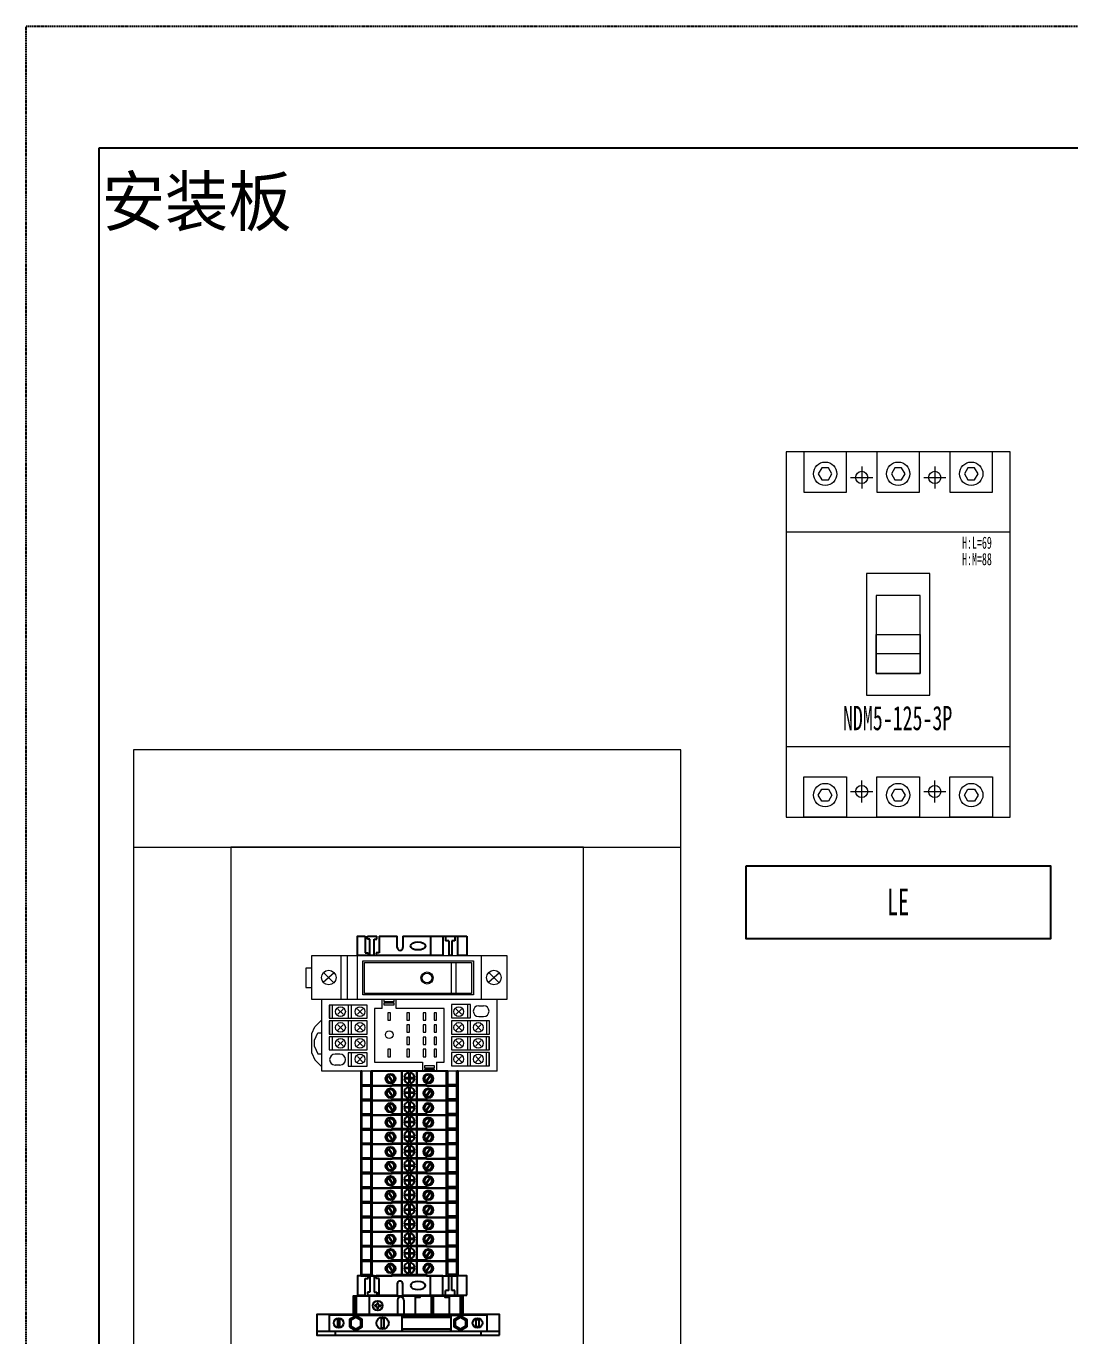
# Model space of a CAD drawing. Extents: x 299548 to 300348, y 295959 to 297159.
# Drawn here: x 299548 to 299977, y 296621 to 297159 of the extents above; entities that cross this region are included whole.
import ezdxf
from ezdxf.enums import TextEntityAlignment as Align

# ---------------------------------------------------------------- set-up
doc = ezdxf.new("R2010")
doc.units = 0
doc.header["$MEASUREMENT"] = 0
for name, pattern in [('ACAD_ISO02W100', [15, 12, -3]), ('DASH', [0.35, 0.25, -0.1]), ('DASHED', [0.75, 0.5, -0.25])]:
    doc.linetypes.add(name, pattern=pattern)
for name, color, linetype in [('DIM', 1, 'Continuous'), ('DIMMENSION', 7, 'Continuous'), ('DRAW', 123, 'Continuous'), ('Layer1', 7, 'Continuous'), ('元件', 7, 'Continuous'), ('布置图', 30, 'Continuous'), ('文字', 3, 'Continuous')]:
    doc.layers.add(name, color=color, linetype=linetype)
doc.layers.add('细线', color=7, linetype='Continuous', lineweight=0)
doc.styles.add('LEAD', font='', dxfattribs={"width": 0.8})
doc.styles.add('宋', font='', dxfattribs={"width": 0.7})
doc.styles.get('LEAD').set_extended_font_data('SimSun')
doc.styles.get('宋').set_extended_font_data('SimSun')

# ---------------------------------------------------------------- blocks, each defined once
blk = doc.blocks.new('5543197391b6986f4-d6d0-430c-92b1-8f556297bad6')
for points in [[(4.76, 215.27), (4.76, 215.87), (3.01, 215.87), (3.01, 215.27)], [(9.62, 208.42), (10.28, 208.42), (10.28, 215.87), (9.62, 215.87)], [(15.15, 215.87), (15.15, 215.27), (16.9, 215.27), (16.9, 215.87)], [(7.5, 208.42), (7.5, 207.87), (12.4, 207.87), (12.4, 208.42)]]:
    blk.add_hatch(color=7).paths.add_polyline_path(points)
at = {"color": 0}
for p, q in [((-21.91, 215.87), (-21.91, 207.87)), ((-21.31, 215.87), (-21.31, 207.87)), ((-16.02, 215.87), (-16.02, 207.87)), ((21.33, 215.87), (21.33, 207.87)), ((21.92, 215.87), (21.92, 207.87)), ((-4.35, 214.17), (-4.35, 207.87)), ((-1.78, 214.17), (-1.78, 207.87))]:
    blk.add_line(p, q, dxfattribs=at)
at = {"color": 0, "elevation": 0}
for points in [[(22.5, 215.87), (22.5, 207.87), (-22.5, 207.87), (-22.5, 215.87)], [(16.9, 215.87), (16.9, 207.87), (3.01, 207.87), (3.01, 215.87)], [(4.76, 215.87), (4.76, 215.27), (3.01, 215.27), (3.01, 215.87)], [(10.28, 215.87), (10.28, 208.42), (9.62, 208.42), (9.62, 215.87)], [(16.9, 215.87), (16.9, 215.27), (15.15, 215.27), (15.15, 215.87)], [(12.4, 208.42), (12.4, 207.87), (7.5, 207.87), (7.5, 208.42)]]:
    blk.add_lwpolyline(points, close=True, dxfattribs=at)
at = {"color": 0}
blk.add_arc((-3.07, 214.17), 1.28, 0, 180, dxfattribs=at)
at = {"layer": 'DRAW', "color": 7, "ltscale": 0.3, "elevation": 0}
for points in [[(37.5, 199.69), (37.5, 208.19), (-37.5, 208.19), (-37.5, 199.69)], [(-2.5, 201.44), (-2.5, 207.94), (-32.5, 207.94), (-32.5, 201.44)], [(-28, 203.19), (-28, 206.19), (-29, 206.19), (-29, 203.19)], [(-24.1, 203.19), (-21.5, 201.69), (-18.9, 203.19), (-18.9, 206.19), (-21.5, 207.69), (-24.1, 206.19)], [(-23.6, 203.47), (-21.5, 202.26), (-19.4, 203.47), (-19.4, 205.9), (-21.5, 207.11), (-23.6, 205.9)], [(-9.88, 202.81), (-9.88, 206.56), (-11.12, 206.56), (-11.12, 202.81)], [(17.5, 207.14), (17.5, 207.94), (-2.5, 207.94), (-2.5, 207.14)], [(32.5, 201.44), (32.5, 207.94), (17.5, 207.94), (17.5, 201.44)], [(24.1, 203.19), (21.5, 201.69), (18.9, 203.19), (18.9, 206.19), (21.5, 207.69), (24.1, 206.19)], [(23.6, 203.47), (21.5, 202.26), (19.4, 203.47), (19.4, 205.9), (21.5, 207.11), (23.6, 205.9)], [(28, 203.19), (28, 206.19), (29, 206.19), (29, 203.19)], [(37.5, 199.69), (37.5, 201.19), (-37.5, 201.19), (-37.5, 199.69)], [(30, 199.69), (30, 201.19), (-30, 201.19), (-30, 199.69)], [(17.5, 201.44), (17.5, 202.24), (-2.5, 202.24), (-2.5, 201.44)]]:
    blk.add_lwpolyline(points, close=True, dxfattribs=at)
at = {"layer": 'DRAW', "color": 7, "ltscale": 0.3}
for centre, radius in [((-28.5, 204.69), 2), ((-10.5, 204.69), 2.5), ((28.5, 204.69), 2)]:
    blk.add_circle(centre, radius, dxfattribs=at)
at = {"layer": 'Layer1', "color": 7, "lineweight": -3, "ltscale": 50}
blk.add_circle((-12.5, 211.87), 2.03, dxfattribs=at)
at = {"layer": '文字', "color": 7, "linetype": 'ACAD_ISO02W100'}
for p, q in [((-13.2, 212.06), (-13.75, 212.06)), ((-13.75, 212.06), (-13.75, 211.66)), ((-13.75, 211.66), (-13.2, 211.66)), ((-12.69, 213.07), (-12.69, 212.57)), ((-12.3, 213.07), (-12.69, 213.07)), ((-12.69, 211.15), (-12.69, 210.6)), ((-12.69, 210.6), (-12.3, 210.6)), ((-12.3, 212.57), (-12.3, 213.07)), ((-12.3, 210.6), (-12.3, 211.15)), ((-11.79, 212.06), (-11.27, 212.06)), ((-11.79, 211.66), (-11.27, 211.66)), ((-11.27, 211.66), (-11.27, 212.06))]:
    blk.add_line(p, q, dxfattribs=at)
for centre, start, end in [((-13.2, 212.57), 270, 0), ((-13.2, 211.15), 0, 90), ((-11.79, 212.57), 180, 270), ((-11.79, 211.15), 90, 180)]:
    blk.add_arc(centre, 0.509, start, end, dxfattribs=at)
blk = doc.blocks.new('Manufacturer光辉PartName塑壳断路器Series125ShellFrameLimitingCurrentRemarkPartTypeMinCurrent1MaxCurrent125Poles3PMinPower0MaxPower0LibType2DelFlgfalseUpdateDate')
at = {"layer": '细线'}
for p, q in [((-15, 69.03), (-15, 59.97)), ((15, 69.03), (15, 59.97)), ((-19.53, 64.5), (-10.47, 64.5)), ((10.47, 64.5), (19.53, 64.5)), ((-19.53, -64.5), (-10.47, -64.5)), ((-15, -69.03), (-15, -59.97)), ((10.47, -64.5), (19.53, -64.5)), ((15, -69.03), (15, -59.97))]:
    blk.add_line(p, q, dxfattribs=at)
for points in [[(-46, -75), (46, -75), (46, 75), (-46, 75)], [(-38.75, 58.5), (-21.25, 58.5), (-21.25, 75), (-38.75, 75)], [(-8.75, 58.5), (8.75, 58.5), (8.75, 75), (-8.75, 75)], [(21.25, 58.5), (38.75, 58.5), (38.75, 75), (21.25, 75)], [(-46, -46), (46, -46), (46, 42), (-46, 42)], [(-13, -25), (13, -25), (13, 25), (-13, 25)], [(-9, -16), (9, -16), (9, 16), (-9, 16)], [(-9, 0), (9, 0), (9, -16), (-9, -16)], [(-9, 0), (9, 0), (9, -8), (-9, -8)], [(-38.75, -58.5), (-21.25, -58.5), (-21.25, -75), (-38.75, -75)], [(-8.75, -58.5), (8.75, -58.5), (8.75, -75), (-8.75, -75)], [(21.25, -58.5), (38.75, -58.5), (38.75, -75), (21.25, -75)]]:
    blk.add_lwpolyline(points, close=True, dxfattribs=at)
at = {"layer": '细线', "color": 7}
for points in [[(-27.19, 66), (-28.59, 68.43), (-31.41, 68.43), (-32.81, 66), (-31.41, 63.57), (-28.59, 63.57)], [(2.81, 66), (1.41, 68.43), (-1.41, 68.43), (-2.81, 66), (-1.41, 63.57), (1.41, 63.57)], [(32.81, 66), (31.41, 68.43), (28.59, 68.43), (27.19, 66), (28.59, 63.57), (31.41, 63.57)], [(-27.19, -66), (-28.59, -68.43), (-31.41, -68.43), (-32.81, -66), (-31.41, -63.57), (-28.59, -63.57)], [(2.81, -66), (1.41, -68.43), (-1.41, -68.43), (-2.81, -66), (-1.41, -63.57), (1.41, -63.57)], [(32.81, -66), (31.41, -68.43), (28.59, -68.43), (27.19, -66), (28.59, -63.57), (31.41, -63.57)]]:
    blk.add_lwpolyline(points, close=True, dxfattribs=at)
for centre in [(-30, 66), (0, 66), (30, 66), (-30, -66), (0, -66), (30, -66)]:
    blk.add_circle(centre, 4.8, dxfattribs=at)
at = {"layer": '细线'}
for centre in [(-15, 64.5), (15, 64.5), (-15, -64.5), (15, -64.5)]:
    blk.add_circle(centre, 2.5, dxfattribs=at)
at = {"layer": '细线', "color": 7, "attachment_point": 1, "style": '宋'}
for s, insert, char_height, width in [('\\pxql;{\\fFangSong_GB2312|b0|i0|c134|p49;\\W0.6;H:L=69}', (26.23, 40.19), 5, 16.7991), ('\\pxql;{\\fFangSong_GB2312|b0|i0|c134|p49;\\W0.6;H:M=88}', (26.23, 33.45), 5, 16.7991), ('\\pxql;{\\fFangSong_GB2312|b0|i0|c134|p49;\\W0.6;NDM5-125-3P}', (-22.68, -29.34), 10, 49.2649)]:
    blk.add_mtext(s, dxfattribs=dict(at, insert=insert, char_height=char_height, width=width))
blk = doc.blocks.new('Manufacturer光辉PartName剩余电流互感器Series一体式ShellFrame250LimitingCurrentRemarkPartTypeMinCurrent16MaxCurrent250PolesMinPower0MaxPower0LibType2DelFlgfalseUpdateDate')
at = {"color": 0, "transparency": 33554687}
blk.add_lwpolyline([(-62.5, 15), (62.5, 15), (62.5, -15), (-62.5, -15)], close=True, dxfattribs=at)
at = {"layer": '元件', "linetype": 'DASH', "transparency": 33554687, "style": 'LEAD', "width": 0.6}
blk.add_text('LE', height=11, dxfattribs=at).set_placement((0, -5.38), align=Align.CENTER)
blk = doc.blocks.new('1744003704c0309104-b302-4716-b398-1d68c7816c52')
at = {"ltscale": 10}
for p, q in [((-73.75, -1.45), (-73.75, 24.89)), ((73.75, -1.45), (73.75, 24.89)), ((-73.75, 21.05), (-65.75, 21.05)), ((-73.75, 19.89), (-71.85, 19.89)), ((-71.85, 19.89), (-71.85, 18.64)), ((-71.85, 18.64), (-65.75, 18.64)), ((-71.85, 17.47), (-65.75, 17.47)), ((-71.85, 17.47), (-71.85, 16.13)), ((-12.75, 20.76), (-18.25, 20.76)), ((-12.75, 17.01), (-18.25, 17.01)), ((-12.25, 16.51), (-18.25, 16.51)), ((-12.75, 20.76), (-12.75, 17.01)), ((-6.75, 20.76), (-12.25, 20.76)), ((-6.75, 17.01), (-12.25, 17.01)), ((-6.25, 16.51), (-12.25, 16.51)), ((-6.75, 20.76), (-6.75, 17.01)), ((-0.75, 20.76), (-6.25, 20.76)), ((-0.75, 17.01), (-6.25, 17.01)), ((-0.25, 16.51), (-6.25, 16.51)), ((-0.75, 20.76), (-0.75, 17.01)), ((5.25, 20.76), (-0.25, 20.76)), ((5.25, 17.01), (-0.25, 17.01)), ((5.75, 16.51), (-0.25, 16.51)), ((5.25, 20.76), (5.25, 17.01)), ((11.25, 20.76), (5.75, 20.76)), ((11.25, 17.01), (5.75, 17.01)), ((11.75, 16.51), (5.75, 16.51)), ((11.25, 20.76), (11.25, 17.01)), ((17.25, 20.76), (11.75, 20.76)), ((17.25, 17.01), (11.75, 17.01)), ((17.75, 16.51), (11.75, 16.51)), ((17.25, 20.76), (17.25, 17.01)), ((23.25, 20.76), (17.75, 20.76)), ((23.25, 17.01), (17.75, 17.01)), ((23.75, 16.51), (17.75, 16.51)), ((23.25, 20.76), (23.25, 17.01)), ((29.25, 20.76), (23.75, 20.76)), ((29.25, 17.01), (23.75, 17.01)), ((29.75, 16.51), (23.75, 16.51)), ((29.25, 20.76), (29.25, 17.01)), ((35.25, 20.76), (29.75, 20.76)), ((35.25, 17.01), (29.75, 17.01)), ((35.75, 16.51), (29.75, 16.51)), ((35.25, 20.76), (35.25, 17.01)), ((41.25, 20.76), (35.75, 20.76)), ((41.25, 17.01), (35.75, 17.01)), ((41.75, 16.51), (35.75, 16.51)), ((41.25, 20.76), (41.25, 17.01)), ((47.25, 20.76), (41.75, 20.76)), ((47.25, 17.01), (41.75, 17.01)), ((47.75, 16.51), (41.75, 16.51)), ((47.25, 20.76), (47.25, 17.01)), ((53.25, 20.76), (47.75, 20.76)), ((53.25, 17.01), (47.75, 17.01)), ((53.75, 16.51), (47.75, 16.51)), ((53.25, 20.76), (53.25, 17.01)), ((59.25, 20.76), (53.75, 20.76)), ((59.25, 17.01), (53.75, 17.01)), ((59.75, 16.51), (53.75, 16.51)), ((59.25, 20.76), (59.25, 17.01)), ((65.25, 20.76), (59.75, 20.76)), ((65.25, 17.01), (59.75, 17.01)), ((65.75, 16.51), (59.75, 16.51)), ((65.25, 20.76), (65.25, 17.01)), ((73.75, 21.05), (65.75, 21.05)), ((71.85, 18.64), (65.75, 18.64)), ((71.85, 17.47), (65.75, 17.47)), ((73.75, 19.89), (71.85, 19.89)), ((71.85, 19.89), (71.85, 18.64)), ((71.85, 17.47), (71.85, 16.13)), ((-73.75, 16.13), (-71.85, 16.13)), ((-73.75, 14.96), (-65.75, 14.96)), ((73.75, 14.96), (65.75, 14.96)), ((73.75, 16.13), (71.85, 16.13)), ((-73.75, 9.89), (-65.75, 9.89)), ((-16.55, 9.76), (-14.06, 8.09)), ((-16.44, 9.92), (-13.95, 8.26)), ((-10.55, 9.76), (-8.06, 8.09)), ((-10.44, 9.92), (-7.95, 8.26)), ((-4.55, 9.76), (-2.06, 8.09)), ((-4.44, 9.92), (-1.95, 8.26)), ((1.45, 9.76), (3.94, 8.09)), ((1.56, 9.92), (4.05, 8.26)), ((7.45, 9.76), (9.94, 8.09)), ((7.56, 9.92), (10.05, 8.26)), ((13.45, 9.76), (15.94, 8.09)), ((13.56, 9.92), (16.05, 8.26)), ((19.45, 9.76), (21.94, 8.09)), ((19.56, 9.92), (22.05, 8.26)), ((25.45, 9.76), (27.94, 8.09)), ((25.56, 9.92), (28.05, 8.26)), ((31.45, 9.76), (33.94, 8.09)), ((31.56, 9.92), (34.05, 8.26)), ((37.45, 9.76), (39.94, 8.09)), ((37.56, 9.92), (40.05, 8.26)), ((43.45, 9.76), (45.94, 8.09)), ((43.56, 9.92), (46.05, 8.26)), ((49.45, 9.76), (51.94, 8.09)), ((49.56, 9.92), (52.05, 8.26)), ((55.45, 9.76), (57.94, 8.09)), ((55.56, 9.92), (58.05, 8.26)), ((61.45, 9.76), (63.94, 8.09)), ((61.56, 9.92), (64.05, 8.26)), ((73.75, 9.89), (65.75, 9.89)), ((-12.75, 4.26), (-18.25, 4.26)), ((-17.7, 1.41), (-15.69, 1.41)), ((-17.7, 1.11), (-15.69, 1.11)), ((-15.65, 1.45), (-15.65, 3.46)), ((-15.65, -0.94), (-15.65, 1.07)), ((-15.35, 1.45), (-15.35, 3.46)), ((-15.35, -0.94), (-15.35, 1.07)), ((-15.31, 1.41), (-13.3, 1.41)), ((-15.31, 1.11), (-13.3, 1.11)), ((-6.75, 4.26), (-12.25, 4.26)), ((-11.7, 1.41), (-9.69, 1.41)), ((-11.7, 1.11), (-9.69, 1.11)), ((-9.65, 1.45), (-9.65, 3.46)), ((-9.65, -0.94), (-9.65, 1.07)), ((-9.35, 1.45), (-9.35, 3.46)), ((-9.35, -0.94), (-9.35, 1.07)), ((-9.31, 1.41), (-7.3, 1.41)), ((-9.31, 1.11), (-7.3, 1.11)), ((-0.75, 4.26), (-6.25, 4.26)), ((-5.7, 1.41), (-3.69, 1.41)), ((-5.7, 1.11), (-3.69, 1.11)), ((-3.65, 1.45), (-3.65, 3.46)), ((-3.65, -0.94), (-3.65, 1.07)), ((-3.35, 1.45), (-3.35, 3.46)), ((-3.35, -0.94), (-3.35, 1.07)), ((-3.31, 1.41), (-1.3, 1.41)), ((-3.31, 1.11), (-1.3, 1.11)), ((5.25, 4.26), (-0.25, 4.26)), ((0.3, 1.41), (2.31, 1.41)), ((0.3, 1.11), (2.31, 1.11)), ((2.35, 1.45), (2.35, 3.46)), ((2.35, -0.94), (2.35, 1.07)), ((2.65, 1.45), (2.65, 3.46)), ((2.65, -0.94), (2.65, 1.07)), ((2.69, 1.41), (4.7, 1.41)), ((2.69, 1.11), (4.7, 1.11)), ((11.25, 4.26), (5.75, 4.26)), ((6.3, 1.41), (8.31, 1.41)), ((6.3, 1.11), (8.31, 1.11)), ((8.35, 1.45), (8.35, 3.46)), ((8.35, -0.94), (8.35, 1.07)), ((8.65, 1.45), (8.65, 3.46)), ((8.65, -0.94), (8.65, 1.07)), ((8.69, 1.41), (10.7, 1.41)), ((8.69, 1.11), (10.7, 1.11)), ((17.25, 4.26), (11.75, 4.26)), ((12.3, 1.41), (14.31, 1.41)), ((12.3, 1.11), (14.31, 1.11)), ((14.35, 1.45), (14.35, 3.46)), ((14.35, -0.94), (14.35, 1.07)), ((14.65, 1.45), (14.65, 3.46)), ((14.65, -0.94), (14.65, 1.07)), ((14.69, 1.41), (16.7, 1.41)), ((14.69, 1.11), (16.7, 1.11)), ((23.25, 4.26), (17.75, 4.26)), ((18.3, 1.41), (20.31, 1.41)), ((18.3, 1.11), (20.31, 1.11)), ((20.35, 1.45), (20.35, 3.46)), ((20.35, -0.94), (20.35, 1.07)), ((20.65, 1.45), (20.65, 3.46)), ((20.65, -0.94), (20.65, 1.07)), ((20.69, 1.41), (22.7, 1.41)), ((20.69, 1.11), (22.7, 1.11)), ((29.25, 4.26), (23.75, 4.26)), ((24.3, 1.41), (26.31, 1.41)), ((24.3, 1.11), (26.31, 1.11)), ((26.35, 1.45), (26.35, 3.46)), ((26.35, -0.94), (26.35, 1.07)), ((26.65, 1.45), (26.65, 3.46)), ((26.65, -0.94), (26.65, 1.07)), ((26.69, 1.41), (28.7, 1.41)), ((26.69, 1.11), (28.7, 1.11)), ((35.25, 4.26), (29.75, 4.26)), ((30.3, 1.41), (32.31, 1.41)), ((30.3, 1.11), (32.31, 1.11)), ((32.35, 1.45), (32.35, 3.46)), ((32.35, -0.94), (32.35, 1.07)), ((32.65, 1.45), (32.65, 3.46)), ((32.65, -0.94), (32.65, 1.07)), ((32.69, 1.41), (34.7, 1.41)), ((32.69, 1.11), (34.7, 1.11)), ((41.25, 4.26), (35.75, 4.26)), ((36.3, 1.41), (38.31, 1.41)), ((36.3, 1.11), (38.31, 1.11)), ((38.35, 1.45), (38.35, 3.46)), ((38.35, -0.94), (38.35, 1.07)), ((38.65, 1.45), (38.65, 3.46)), ((38.65, -0.94), (38.65, 1.07)), ((38.69, 1.41), (40.7, 1.41)), ((38.69, 1.11), (40.7, 1.11)), ((47.25, 4.26), (41.75, 4.26)), ((42.3, 1.41), (44.31, 1.41)), ((42.3, 1.11), (44.31, 1.11)), ((44.35, 1.45), (44.35, 3.46)), ((44.35, -0.94), (44.35, 1.07)), ((44.65, 1.45), (44.65, 3.46)), ((44.65, -0.94), (44.65, 1.07)), ((44.69, 1.41), (46.7, 1.41)), ((44.69, 1.11), (46.7, 1.11)), ((53.25, 4.26), (47.75, 4.26)), ((48.3, 1.41), (50.31, 1.41)), ((48.3, 1.11), (50.31, 1.11)), ((50.35, 1.45), (50.35, 3.46)), ((50.35, -0.94), (50.35, 1.07)), ((50.65, 1.45), (50.65, 3.46)), ((50.65, -0.94), (50.65, 1.07)), ((50.69, 1.41), (52.7, 1.41)), ((50.69, 1.11), (52.7, 1.11)), ((59.25, 4.26), (53.75, 4.26)), ((54.3, 1.41), (56.31, 1.41)), ((54.3, 1.11), (56.31, 1.11)), ((56.35, 1.45), (56.35, 3.46)), ((56.35, -0.94), (56.35, 1.07)), ((56.65, 1.45), (56.65, 3.46)), ((56.65, -0.94), (56.65, 1.07)), ((56.69, 1.41), (58.7, 1.41)), ((56.69, 1.11), (58.7, 1.11)), ((65.25, 4.26), (59.75, 4.26)), ((60.3, 1.41), (62.31, 1.41)), ((60.3, 1.11), (62.31, 1.11)), ((62.35, 1.45), (62.35, 3.46)), ((62.35, -0.94), (62.35, 1.07)), ((62.65, 1.45), (62.65, 3.46)), ((62.65, -0.94), (62.65, 1.07)), ((62.69, 1.41), (64.7, 1.41)), ((62.69, 1.11), (64.7, 1.11)), ((-12.75, -1.74), (-18.25, -1.74)), ((-6.75, -1.74), (-12.25, -1.74)), ((-0.75, -1.74), (-6.25, -1.74)), ((5.25, -1.74), (-0.25, -1.74)), ((11.25, -1.74), (5.75, -1.74)), ((17.25, -1.74), (11.75, -1.74)), ((23.25, -1.74), (17.75, -1.74)), ((29.25, -1.74), (23.75, -1.74)), ((35.25, -1.74), (29.75, -1.74)), ((41.25, -1.74), (35.75, -1.74)), ((47.25, -1.74), (41.75, -1.74)), ((53.25, -1.74), (47.75, -1.74)), ((59.25, -1.74), (53.75, -1.74)), ((65.25, -1.74), (59.75, -1.74)), ((-16.55, -7.23), (-14.06, -5.57)), ((-16.44, -7.4), (-13.95, -5.73)), ((-10.55, -7.23), (-8.06, -5.57)), ((-10.44, -7.4), (-7.95, -5.73)), ((-4.55, -7.23), (-2.06, -5.57)), ((-4.44, -7.4), (-1.95, -5.73)), ((1.45, -7.23), (3.94, -5.57)), ((1.56, -7.4), (4.05, -5.73)), ((7.45, -7.23), (9.94, -5.57)), ((7.56, -7.4), (10.05, -5.73)), ((13.45, -7.23), (15.94, -5.57)), ((13.56, -7.4), (16.05, -5.73)), ((19.45, -7.23), (21.94, -5.57)), ((19.56, -7.4), (22.05, -5.73)), ((25.45, -7.23), (27.94, -5.57)), ((25.56, -7.4), (28.05, -5.73)), ((31.45, -7.23), (33.94, -5.57)), ((31.56, -7.4), (34.05, -5.73)), ((37.45, -7.23), (39.94, -5.57)), ((37.56, -7.4), (40.05, -5.73)), ((43.45, -7.23), (45.94, -5.57)), ((43.56, -7.4), (46.05, -5.73)), ((49.45, -7.23), (51.94, -5.57)), ((49.56, -7.4), (52.05, -5.73)), ((55.45, -7.23), (57.94, -5.57)), ((55.56, -7.4), (58.05, -5.73)), ((61.45, -7.23), (63.94, -5.57)), ((61.56, -7.4), (64.05, -5.73)), ((-73.75, -11.19), (-66.84, -11.19)), ((-72.48, -12.14), (-73.75, -12.14)), ((-72.48, -15.94), (-73.75, -15.94)), ((-72.48, -13.14), (-72.48, -12.14)), ((-65.75, -13.14), (-72.48, -13.14)), ((-65.75, -14.95), (-72.48, -14.95)), ((-72.48, -14.95), (-72.48, -15.94)), ((-66.84, -11.19), (-66.84, -12.44)), ((-66.84, -12.44), (-65.75, -12.44)), ((-66.84, -16.94), (-66.84, -15.69)), ((-66.84, -15.69), (-65.75, -15.69)), ((-12.25, -13.99), (-18.25, -13.99)), ((-12.75, -14.49), (-18.25, -14.49)), ((-12.75, -18.24), (-12.75, -14.49)), ((-6.25, -13.99), (-12.25, -13.99)), ((-6.75, -14.49), (-12.25, -14.49)), ((-6.75, -18.24), (-6.75, -14.49)), ((-0.25, -13.99), (-6.25, -13.99)), ((-0.75, -14.49), (-6.25, -14.49)), ((-0.75, -18.24), (-0.75, -14.49)), ((5.75, -13.99), (-0.25, -13.99)), ((5.25, -14.49), (-0.25, -14.49)), ((5.25, -18.24), (5.25, -14.49)), ((11.75, -13.99), (5.75, -13.99)), ((11.25, -14.49), (5.75, -14.49)), ((11.25, -18.24), (11.25, -14.49)), ((17.75, -13.99), (11.75, -13.99)), ((17.25, -14.49), (11.75, -14.49)), ((17.25, -18.24), (17.25, -14.49)), ((23.75, -13.99), (17.75, -13.99)), ((23.25, -14.49), (17.75, -14.49)), ((23.25, -18.24), (23.25, -14.49)), ((29.75, -13.99), (23.75, -13.99)), ((29.25, -14.49), (23.75, -14.49)), ((29.25, -18.24), (29.25, -14.49)), ((35.75, -13.99), (29.75, -13.99)), ((35.25, -14.49), (29.75, -14.49)), ((35.25, -18.24), (35.25, -14.49)), ((41.75, -13.99), (35.75, -13.99)), ((41.25, -14.49), (35.75, -14.49)), ((41.25, -18.24), (41.25, -14.49)), ((47.75, -13.99), (41.75, -13.99)), ((47.25, -14.49), (41.75, -14.49)), ((47.25, -18.24), (47.25, -14.49)), ((53.75, -13.99), (47.75, -13.99)), ((53.25, -14.49), (47.75, -14.49)), ((53.25, -18.24), (53.25, -14.49)), ((59.75, -13.99), (53.75, -13.99)), ((59.25, -14.49), (53.75, -14.49)), ((59.25, -18.24), (59.25, -14.49)), ((65.75, -13.99), (59.75, -13.99)), ((65.25, -14.49), (59.75, -14.49)), ((65.25, -18.24), (65.25, -14.49)), ((66.84, -12.44), (65.75, -12.44)), ((65.75, -13.14), (72.48, -13.14)), ((65.75, -14.95), (72.48, -14.95)), ((66.84, -15.69), (65.75, -15.69)), ((73.75, -11.19), (66.84, -11.19)), ((66.84, -11.19), (66.84, -12.44)), ((66.84, -16.94), (66.84, -15.69)), ((72.48, -13.14), (72.48, -12.14)), ((72.48, -12.14), (73.75, -12.14)), ((72.48, -14.95), (72.48, -15.94)), ((72.48, -15.94), (73.75, -15.94)), ((-73.75, -16.94), (-66.84, -16.94)), ((-12.75, -18.24), (-18.25, -18.24)), ((-6.75, -18.24), (-12.25, -18.24)), ((-0.75, -18.24), (-6.25, -18.24)), ((5.25, -18.24), (-0.25, -18.24)), ((11.25, -18.24), (5.75, -18.24)), ((17.25, -18.24), (11.75, -18.24)), ((23.25, -18.24), (17.75, -18.24)), ((29.25, -18.24), (23.75, -18.24)), ((35.25, -18.24), (29.75, -18.24)), ((41.25, -18.24), (35.75, -18.24)), ((47.25, -18.24), (41.75, -18.24)), ((53.25, -18.24), (47.75, -18.24)), ((59.25, -18.24), (53.75, -18.24)), ((65.25, -18.24), (59.75, -18.24)), ((73.75, -16.94), (66.84, -16.94))]:
    blk.add_line(p, q, dxfattribs=at)
for points in [[(-73.75, 24.89), (-65.75, 24.89), (-65.75, 21.05)], [(73.75, 24.89), (65.75, 24.89), (65.75, 21.05)], [(-65.75, 18.64), (-65.75, 17.47)], [(-12.25, 8.26), (-12.25, 21.26), (-18.25, 21.26), (-18.25, 20.76)], [(-18.25, 17.01), (-18.25, -14.49)], [(-6.25, 8.26), (-6.25, 21.26), (-12.25, 21.26), (-12.25, 20.76)], [(-12.25, 17.01), (-12.25, -14.49)], [(-0.25, 8.26), (-0.25, 21.26), (-6.25, 21.26), (-6.25, 20.76)], [(-6.25, 17.01), (-6.25, -14.49)], [(5.75, 8.26), (5.75, 21.26), (-0.25, 21.26), (-0.25, 20.76)], [(-0.25, 17.01), (-0.25, -14.49)], [(11.75, 8.26), (11.75, 21.26), (5.75, 21.26), (5.75, 20.76)], [(5.75, 17.01), (5.75, -14.49)], [(17.75, 8.26), (17.75, 21.26), (11.75, 21.26), (11.75, 20.76)], [(11.75, 17.01), (11.75, -14.49)], [(23.75, 8.26), (23.75, 21.26), (17.75, 21.26), (17.75, 20.76)], [(17.75, 17.01), (17.75, -14.49)], [(29.75, 8.26), (29.75, 21.26), (23.75, 21.26), (23.75, 20.76)], [(23.75, 17.01), (23.75, -14.49)], [(35.75, 8.26), (35.75, 21.26), (29.75, 21.26), (29.75, 20.76)], [(29.75, 17.01), (29.75, -14.49)], [(41.75, 8.26), (41.75, 21.26), (35.75, 21.26), (35.75, 20.76)], [(35.75, 17.01), (35.75, -14.49)], [(47.75, 8.26), (47.75, 21.26), (41.75, 21.26), (41.75, 20.76)], [(41.75, 17.01), (41.75, -14.49)], [(53.75, 8.26), (53.75, 21.26), (47.75, 21.26), (47.75, 20.76)], [(47.75, 17.01), (47.75, -14.49)], [(59.75, 8.26), (59.75, 21.26), (53.75, 21.26), (53.75, 20.76)], [(53.75, 17.01), (53.75, -14.49)], [(65.75, 8.26), (65.75, 21.26), (59.75, 21.26), (59.75, 20.76)], [(59.75, 17.01), (59.75, -14.49)], [(65.75, 18.64), (65.75, 17.47)], [(-65.75, 14.96), (-65.75, -12.44)], [(65.75, 14.96), (65.75, -12.44)], [(-12.25, -5.74), (-12.75, -5.74), (-12.75, 8.26), (-12.25, 8.26)], [(-6.25, -5.74), (-6.75, -5.74), (-6.75, 8.26), (-6.25, 8.26)], [(-0.25, -5.74), (-0.75, -5.74), (-0.75, 8.26), (-0.25, 8.26)], [(5.75, -5.74), (5.25, -5.74), (5.25, 8.26), (5.75, 8.26)], [(11.75, -5.74), (11.25, -5.74), (11.25, 8.26), (11.75, 8.26)], [(17.75, -5.74), (17.25, -5.74), (17.25, 8.26), (17.75, 8.26)], [(23.75, -5.74), (23.25, -5.74), (23.25, 8.26), (23.75, 8.26)], [(29.75, -5.74), (29.25, -5.74), (29.25, 8.26), (29.75, 8.26)], [(35.75, -5.74), (35.25, -5.74), (35.25, 8.26), (35.75, 8.26)], [(41.75, -5.74), (41.25, -5.74), (41.25, 8.26), (41.75, 8.26)], [(47.75, -5.74), (47.25, -5.74), (47.25, 8.26), (47.75, 8.26)], [(53.75, -5.74), (53.25, -5.74), (53.25, 8.26), (53.75, 8.26)], [(59.75, -5.74), (59.25, -5.74), (59.25, 8.26), (59.75, 8.26)], [(65.75, -5.74), (65.25, -5.74), (65.25, 8.26), (65.75, 8.26)], [(-12.75, 4.51), (-18.25, 4.51), (-18.25, -1.99), (-12.75, -1.99)], [(-6.75, 4.51), (-12.25, 4.51), (-12.25, -1.99), (-6.75, -1.99)], [(-0.75, 4.51), (-6.25, 4.51), (-6.25, -1.99), (-0.75, -1.99)], [(5.25, 4.51), (-0.25, 4.51), (-0.25, -1.99), (5.25, -1.99)], [(11.25, 4.51), (5.75, 4.51), (5.75, -1.99), (11.25, -1.99)], [(17.25, 4.51), (11.75, 4.51), (11.75, -1.99), (17.25, -1.99)], [(23.25, 4.51), (17.75, 4.51), (17.75, -1.99), (23.25, -1.99)], [(29.25, 4.51), (23.75, 4.51), (23.75, -1.99), (29.25, -1.99)], [(35.25, 4.51), (29.75, 4.51), (29.75, -1.99), (35.25, -1.99)], [(41.25, 4.51), (35.75, 4.51), (35.75, -1.99), (41.25, -1.99)], [(47.25, 4.51), (41.75, 4.51), (41.75, -1.99), (47.25, -1.99)], [(53.25, 4.51), (47.75, 4.51), (47.75, -1.99), (53.25, -1.99)], [(59.25, 4.51), (53.75, 4.51), (53.75, -1.99), (59.25, -1.99)], [(65.25, 4.51), (59.75, 4.51), (59.75, -1.99), (65.25, -1.99)], [(-73.75, -1.45), (-69.03, -1.45)], [(-73.75, -11.19), (-73.75, -3.69)], [(-69.03, -3.69), (-73.75, -3.69)], [(73.75, -1.45), (69.03, -1.45)], [(69.03, -3.69), (73.75, -3.69)], [(73.75, -11.19), (73.75, -3.69)], [(-18.25, -18.24), (-18.25, -18.74), (-12.25, -18.74), (-12.25, -5.74)], [(-12.25, -18.24), (-12.25, -18.74), (-6.25, -18.74), (-6.25, -5.74)], [(-6.25, -18.24), (-6.25, -18.74), (-0.25, -18.74), (-0.25, -5.74)], [(-0.25, -18.24), (-0.25, -18.74), (5.75, -18.74), (5.75, -5.74)], [(5.75, -18.24), (5.75, -18.74), (11.75, -18.74), (11.75, -5.74)], [(11.75, -18.24), (11.75, -18.74), (17.75, -18.74), (17.75, -5.74)], [(17.75, -18.24), (17.75, -18.74), (23.75, -18.74), (23.75, -5.74)], [(23.75, -18.24), (23.75, -18.74), (29.75, -18.74), (29.75, -5.74)], [(29.75, -18.24), (29.75, -18.74), (35.75, -18.74), (35.75, -5.74)], [(35.75, -18.24), (35.75, -18.74), (41.75, -18.74), (41.75, -5.74)], [(41.75, -18.24), (41.75, -18.74), (47.75, -18.74), (47.75, -5.74)], [(47.75, -18.24), (47.75, -18.74), (53.75, -18.74), (53.75, -5.74)], [(53.75, -18.24), (53.75, -18.74), (59.75, -18.74), (59.75, -5.74)], [(59.75, -18.24), (59.75, -18.74), (65.75, -18.74), (65.75, -5.74)], [(-73.75, -15.94), (-73.75, -12.14)], [(-65.75, -15.69), (-65.75, -20.11), (-73.75, -20.11), (-73.75, -16.94)], [(-65.75, -13.14), (-65.75, -14.95)], [(65.75, -13.14), (65.75, -14.95)], [(65.75, -15.69), (65.75, -20.11), (73.75, -20.11), (73.75, -16.94)], [(73.75, -15.94), (73.75, -12.14)]]:
    blk.add_lwpolyline(points, dxfattribs=at)
for centre in [(-15.25, 9.01), (-9.25, 9.01), (-3.25, 9.01), (2.75, 9.01), (8.75, 9.01), (14.75, 9.01), (20.75, 9.01), (26.75, 9.01), (32.75, 9.01), (38.75, 9.01), (44.75, 9.01), (50.75, 9.01), (56.75, 9.01), (62.75, 9.01), (-15.25, -6.48), (-9.25, -6.48), (-3.25, -6.48), (2.75, -6.48), (8.75, -6.48), (14.75, -6.48), (20.75, -6.48), (26.75, -6.48), (32.75, -6.48), (38.75, -6.48), (44.75, -6.48), (50.75, -6.48), (56.75, -6.48), (62.75, -6.48)]:
    blk.add_circle(centre, 2, dxfattribs=at)
for centre, radius, start, end in [((-15.25, 9.01), 1.5, 150.1086, 322.4635), ((-15.25, 9.01), 1.5, 330.1086, 142.4635), ((-9.25, 9.01), 1.5, 150.1086, 322.4635), ((-9.25, 9.01), 1.5, 330.1086, 142.4635), ((-3.25, 9.01), 1.5, 150.1086, 322.4635), ((-3.25, 9.01), 1.5, 330.1086, 142.4635), ((2.75, 9.01), 1.5, 150.1086, 322.4635), ((2.75, 9.01), 1.5, 330.1086, 142.4635), ((8.75, 9.01), 1.5, 150.1086, 322.4635), ((8.75, 9.01), 1.5, 330.1086, 142.4635), ((14.75, 9.01), 1.5, 150.1086, 322.4635), ((14.75, 9.01), 1.5, 330.1086, 142.4635), ((20.75, 9.01), 1.5, 150.1086, 322.4635), ((20.75, 9.01), 1.5, 330.1086, 142.4635), ((26.75, 9.01), 1.5, 150.1086, 322.4635), ((26.75, 9.01), 1.5, 330.1086, 142.4635), ((32.75, 9.01), 1.5, 150.1086, 322.4635), ((32.75, 9.01), 1.5, 330.1086, 142.4635), ((38.75, 9.01), 1.5, 150.1086, 322.4635), ((38.75, 9.01), 1.5, 330.1086, 142.4635), ((44.75, 9.01), 1.5, 150.1086, 322.4635), ((44.75, 9.01), 1.5, 330.1086, 142.4635), ((50.75, 9.01), 1.5, 150.1086, 322.4635), ((50.75, 9.01), 1.5, 330.1086, 142.4635), ((56.75, 9.01), 1.5, 150.1086, 322.4635), ((56.75, 9.01), 1.5, 330.1086, 142.4635), ((62.75, 9.01), 1.5, 150.1086, 322.4635), ((62.75, 9.01), 1.5, 330.1086, 142.4635), ((-15.59, 1.35), 2.11, 91.665, 178.335), ((-15.59, 1.17), 2.11, 181.665, 268.335), ((-15.69, 1.45), 0.0438, 270, 0), ((-15.69, 1.07), 0.0438, 0, 90), ((-15.41, 1.35), 2.11, 1.665, 88.335), ((-15.31, 1.45), 0.0438, 180, 270), ((-15.41, 1.17), 2.11, 271.665, 358.335), ((-15.31, 1.07), 0.0438, 90, 180), ((-9.59, 1.35), 2.11, 91.665, 178.335), ((-9.59, 1.17), 2.11, 181.665, 268.335), ((-9.69, 1.45), 0.0438, 270, 0), ((-9.69, 1.07), 0.0438, 0, 90), ((-9.41, 1.35), 2.11, 1.665, 88.335), ((-9.31, 1.45), 0.0438, 180, 270), ((-9.41, 1.17), 2.11, 271.665, 358.335), ((-9.31, 1.07), 0.0438, 90, 180), ((-3.59, 1.35), 2.11, 91.665, 178.335), ((-3.59, 1.17), 2.11, 181.665, 268.335), ((-3.69, 1.45), 0.0438, 270, 0), ((-3.69, 1.07), 0.0438, 0, 90), ((-3.41, 1.35), 2.11, 1.665, 88.335), ((-3.31, 1.45), 0.0438, 180, 270), ((-3.41, 1.17), 2.11, 271.665, 358.335), ((-3.31, 1.07), 0.0438, 90, 180), ((2.41, 1.35), 2.11, 91.665, 178.335), ((2.41, 1.17), 2.11, 181.665, 268.335), ((2.31, 1.45), 0.0438, 270, 0), ((2.31, 1.07), 0.0438, 0, 90), ((2.59, 1.35), 2.11, 1.665, 88.335), ((2.69, 1.45), 0.0438, 180, 270), ((2.59, 1.17), 2.11, 271.665, 358.335), ((2.69, 1.07), 0.0438, 90, 180), ((8.41, 1.35), 2.11, 91.665, 178.335), ((8.41, 1.17), 2.11, 181.665, 268.335), ((8.31, 1.45), 0.0438, 270, 0), ((8.31, 1.07), 0.0438, 0, 90), ((8.59, 1.35), 2.11, 1.665, 88.335), ((8.69, 1.45), 0.0438, 180, 270), ((8.59, 1.17), 2.11, 271.665, 358.335), ((8.69, 1.07), 0.0438, 90, 180), ((14.41, 1.35), 2.11, 91.665, 178.335), ((14.41, 1.17), 2.11, 181.665, 268.335), ((14.31, 1.45), 0.0438, 270, 0), ((14.31, 1.07), 0.0438, 0, 90), ((14.59, 1.35), 2.11, 1.665, 88.335), ((14.69, 1.45), 0.0438, 180, 270), ((14.59, 1.17), 2.11, 271.665, 358.335), ((14.69, 1.07), 0.0438, 90, 180), ((20.41, 1.35), 2.11, 91.665, 178.335), ((20.41, 1.17), 2.11, 181.665, 268.335), ((20.31, 1.45), 0.0438, 270, 0), ((20.31, 1.07), 0.0438, 0, 90), ((20.59, 1.35), 2.11, 1.665, 88.335), ((20.69, 1.45), 0.0438, 180, 270), ((20.59, 1.17), 2.11, 271.665, 358.335), ((20.69, 1.07), 0.0438, 90, 180), ((26.41, 1.35), 2.11, 91.665, 178.335), ((26.41, 1.17), 2.11, 181.665, 268.335), ((26.31, 1.45), 0.0438, 270, 0), ((26.31, 1.07), 0.0438, 0, 90), ((26.59, 1.35), 2.11, 1.665, 88.335), ((26.69, 1.45), 0.0438, 180, 270), ((26.59, 1.17), 2.11, 271.665, 358.335), ((26.69, 1.07), 0.0438, 90, 180), ((32.41, 1.35), 2.11, 91.665, 178.335), ((32.41, 1.17), 2.11, 181.665, 268.335), ((32.31, 1.45), 0.0438, 270, 0), ((32.31, 1.07), 0.0438, 0, 90), ((32.59, 1.35), 2.11, 1.665, 88.335), ((32.69, 1.45), 0.0438, 180, 270), ((32.59, 1.17), 2.11, 271.665, 358.335), ((32.69, 1.07), 0.0438, 90, 180), ((38.41, 1.35), 2.11, 91.665, 178.335), ((38.41, 1.17), 2.11, 181.665, 268.335), ((38.31, 1.45), 0.0438, 270, 0), ((38.31, 1.07), 0.0438, 0, 90), ((38.59, 1.35), 2.11, 1.665, 88.335), ((38.69, 1.45), 0.0438, 180, 270), ((38.59, 1.17), 2.11, 271.665, 358.335), ((38.69, 1.07), 0.0438, 90, 180), ((44.41, 1.35), 2.11, 91.665, 178.335), ((44.41, 1.17), 2.11, 181.665, 268.335), ((44.31, 1.45), 0.0438, 270, 0), ((44.31, 1.07), 0.0438, 0, 90), ((44.59, 1.35), 2.11, 1.665, 88.335), ((44.69, 1.45), 0.0438, 180, 270), ((44.59, 1.17), 2.11, 271.665, 358.335), ((44.69, 1.07), 0.0438, 90, 180), ((50.41, 1.35), 2.11, 91.665, 178.335), ((50.41, 1.17), 2.11, 181.665, 268.335), ((50.31, 1.45), 0.0438, 270, 0), ((50.31, 1.07), 0.0438, 0, 90), ((50.59, 1.35), 2.11, 1.665, 88.335), ((50.69, 1.45), 0.0438, 180, 270), ((50.59, 1.17), 2.11, 271.665, 358.335), ((50.69, 1.07), 0.0438, 90, 180), ((56.41, 1.35), 2.11, 91.665, 178.335), ((56.41, 1.17), 2.11, 181.665, 268.335), ((56.31, 1.45), 0.0438, 270, 0), ((56.31, 1.07), 0.0438, 0, 90), ((56.59, 1.35), 2.11, 1.665, 88.335), ((56.69, 1.45), 0.0438, 180, 270), ((56.59, 1.17), 2.11, 271.665, 358.335), ((56.69, 1.07), 0.0438, 90, 180), ((62.41, 1.35), 2.11, 91.665, 178.335), ((62.41, 1.17), 2.11, 181.665, 268.335), ((62.31, 1.45), 0.0438, 270, 0), ((62.31, 1.07), 0.0438, 0, 90), ((62.59, 1.35), 2.11, 1.665, 88.335), ((62.69, 1.45), 0.0438, 180, 270), ((62.59, 1.17), 2.11, 271.665, 358.335), ((62.69, 1.07), 0.0438, 90, 180), ((-69.03, -2.57), 1.12, 270, 90), ((-15.25, -6.48), 1.5, 37.5365, 209.8914), ((-9.25, -6.48), 1.5, 37.5365, 209.8914), ((-3.25, -6.48), 1.5, 37.5365, 209.8914), ((2.75, -6.48), 1.5, 37.5365, 209.8914), ((8.75, -6.48), 1.5, 37.5365, 209.8914), ((14.75, -6.48), 1.5, 37.5365, 209.8914), ((20.75, -6.48), 1.5, 37.5365, 209.8914), ((26.75, -6.48), 1.5, 37.5365, 209.8914), ((32.75, -6.48), 1.5, 37.5365, 209.8914), ((38.75, -6.48), 1.5, 37.5365, 209.8914), ((44.75, -6.48), 1.5, 37.5365, 209.8914), ((50.75, -6.48), 1.5, 37.5365, 209.8914), ((56.75, -6.48), 1.5, 37.5365, 209.8914), ((62.75, -6.48), 1.5, 37.5365, 209.8914), ((69.03, -2.57), 1.12, 90, 270), ((-15.25, -6.48), 1.5, 217.5365, 29.8914), ((-9.25, -6.48), 1.5, 217.5365, 29.8914), ((-3.25, -6.48), 1.5, 217.5365, 29.8914), ((2.75, -6.48), 1.5, 217.5365, 29.8914), ((8.75, -6.48), 1.5, 217.5365, 29.8914), ((14.75, -6.48), 1.5, 217.5365, 29.8914), ((20.75, -6.48), 1.5, 217.5365, 29.8914), ((26.75, -6.48), 1.5, 217.5365, 29.8914), ((32.75, -6.48), 1.5, 217.5365, 29.8914), ((38.75, -6.48), 1.5, 217.5365, 29.8914), ((44.75, -6.48), 1.5, 217.5365, 29.8914), ((50.75, -6.48), 1.5, 217.5365, 29.8914), ((56.75, -6.48), 1.5, 217.5365, 29.8914), ((62.75, -6.48), 1.5, 217.5365, 29.8914)]:
    blk.add_arc(centre, radius, start, end, dxfattribs=at)
blk.add_ellipse((-69.74, 4.78), major_axis=(0, -3.07), ratio=0.542435, dxfattribs=at)
at = {"ltscale": 10, "extrusion": (0, 0, -1)}
blk.add_ellipse((69.74, 4.78), major_axis=(0, -3.07), ratio=0.542435, dxfattribs=at)
at = {"layer": 'DIM', "color": 7, "linetype": 'Continuous', "lineweight": 9, "ltscale": 20}
for p, q in [((-47.75, 37.26), (-47.75, -34.74)), ((-18.25, 37.26), (-47.75, 37.26)), ((-33.54, 34.16), (-38.96, 34.16)), ((-38.96, 34.16), (-38.96, 18.57)), ((-33.54, 34.16), (-38.96, 34.16)), ((-38.96, 34.16), (-38.96, 32.89)), ((-38.96, 32.89), (-33.54, 32.89)), ((-33.54, 18.57), (-33.54, 34.16)), ((-33.54, 32.89), (-33.54, 34.16)), ((-27.04, 34.16), (-32.46, 34.16)), ((-32.46, 34.16), (-32.46, 18.57)), ((-27.04, 34.08), (-32.46, 34.08)), ((-32.46, 34.08), (-32.46, 32.81)), ((-32.46, 32.81), (-27.04, 32.81)), ((-27.04, 18.57), (-27.04, 34.16)), ((-27.04, 32.81), (-27.04, 34.08)), ((-20.54, 34.16), (-25.96, 34.16)), ((-25.96, 34.16), (-25.96, 18.57)), ((-20.54, 34.08), (-25.96, 34.08)), ((-25.96, 34.08), (-25.96, 32.81)), ((-25.96, 32.81), (-20.54, 32.81)), ((-20.54, 18.57), (-20.54, 34.16)), ((-20.54, 32.81), (-20.54, 34.08)), ((-18.25, 37.26), (-18.25, -34.74)), ((-18.25, 37.26), (-18.25, -34.74)), ((-18.25, 37.26), (-18.25, -34.74)), ((-45.19, 29.76), (-45.19, 31.76)), ((-40.69, 29.76), (-40.69, 31.76)), ((-45.66, 26.36), (-45.66, 18.57)), ((-40.23, 26.36), (-45.66, 26.36)), ((-45.66, 26.36), (-45.66, 25.09)), ((-45.66, 25.09), (-40.23, 25.09)), ((-40.23, 18.57), (-40.23, 26.36)), ((-40.23, 25.09), (-40.23, 26.36)), ((-33.54, 26.36), (-38.96, 26.36)), ((-38.96, 26.36), (-38.96, 25.09)), ((-38.96, 25.09), (-33.54, 25.09)), ((-33.54, 25.09), (-33.54, 26.36)), ((-27.04, 26.36), (-32.46, 26.36)), ((-32.46, 26.36), (-32.46, 25.09)), ((-32.46, 25.09), (-27.04, 25.09)), ((-27.04, 25.09), (-27.04, 26.36)), ((-20.54, 26.36), (-25.96, 26.36)), ((-25.96, 26.36), (-25.96, 25.09)), ((-25.96, 25.09), (-20.54, 25.09)), ((-20.54, 25.09), (-20.54, 26.36)), ((-45.66, 18.57), (-40.23, 18.57)), ((-38.96, 18.57), (-33.54, 18.57)), ((-32.46, 18.57), (-27.04, 18.57)), ((-25.96, 18.57), (-20.54, 18.57)), ((-21.93, 15.59), (-44.07, 15.59)), ((-44.07, 15.59), (-44.07, -4.13)), ((-39.29, 12.47), (-42.31, 12.47)), ((-42.31, 12.47), (-42.31, 11.4)), ((-42.31, 11.4), (-39.29, 11.4)), ((-39.29, 11.4), (-39.29, 12.47)), ((-34.28, 12.47), (-37.3, 12.47)), ((-37.3, 12.47), (-37.3, 11.4)), ((-37.3, 11.4), (-34.28, 11.4)), ((-34.28, 11.4), (-34.28, 12.47)), ((-29.27, 12.47), (-32.28, 12.47)), ((-32.28, 12.47), (-32.28, 11.4)), ((-32.28, 11.4), (-29.27, 11.4)), ((-29.27, 11.4), (-29.27, 12.47)), ((-24.25, 12.47), (-27.27, 12.47)), ((-27.27, 12.47), (-27.27, 11.4)), ((-27.27, 11.4), (-24.25, 11.4)), ((-24.25, 11.4), (-24.25, 12.47)), ((-21.93, 12.38), (-21.93, 15.59)), ((-21.93, 12.38), (-18.25, 12.38)), ((-19.72, 11.6), (-20.52, 11.6)), ((-20.52, 11.6), (-20.52, 7.46)), ((-19.72, 7.46), (-19.72, 11.6)), ((-18.25, 11.6), (-19.04, 11.6)), ((-19.04, 11.6), (-19.04, 7.46)), ((-18.25, 7.46), (-18.25, 11.6)), ((-39.29, 7.96), (-42.31, 7.96)), ((-42.31, 7.96), (-42.31, 6.9)), ((-42.31, 6.9), (-39.29, 6.9)), ((-39.29, 6.9), (-39.29, 7.96)), ((-34.28, 7.96), (-37.3, 7.96)), ((-37.3, 7.96), (-37.3, 6.9)), ((-37.3, 6.9), (-34.28, 6.9)), ((-34.28, 6.9), (-34.28, 7.96)), ((-29.27, 7.96), (-32.28, 7.96)), ((-32.28, 7.96), (-32.28, 6.9)), ((-32.28, 6.9), (-29.27, 6.9)), ((-29.27, 6.9), (-29.27, 7.96)), ((-24.25, 7.96), (-27.27, 7.96)), ((-27.27, 7.96), (-27.27, 6.9)), ((-27.27, 6.9), (-24.25, 6.9)), ((-24.25, 6.9), (-24.25, 7.96)), ((-21.93, -13.07), (-21.93, 6.66)), ((-21.93, 6.66), (-18.25, 6.66)), ((-20.52, 7.46), (-19.72, 7.46)), ((-19.04, 7.46), (-18.25, 7.46)), ((-39.29, 1.26), (-42.31, 1.26)), ((-42.31, 1.26), (-42.31, 0.19)), ((-42.31, 0.19), (-39.29, 0.19)), ((-39.29, 0.19), (-39.29, 1.26)), ((-34.28, 1.26), (-37.3, 1.26)), ((-37.3, 1.26), (-37.3, 0.19)), ((-37.3, 0.19), (-34.28, 0.19)), ((-34.28, 0.19), (-34.28, 1.26)), ((-29.27, 1.26), (-32.28, 1.26)), ((-32.28, 1.26), (-32.28, 0.19)), ((-32.28, 0.19), (-29.27, 0.19)), ((-29.27, 0.19), (-29.27, 1.26)), ((-24.25, 1.26), (-27.27, 1.26)), ((-27.27, 1.26), (-27.27, 0.19)), ((-27.27, 0.19), (-24.25, 0.19)), ((-24.25, 0.19), (-24.25, 1.26)), ((-44.07, -4.13), (-47.75, -4.13)), ((-46.96, -5.05), (-47.75, -5.05)), ((-47.75, -5.05), (-47.75, -9.18)), ((-46.96, -9.18), (-46.96, -5.05)), ((-45.48, -5.05), (-46.28, -5.05)), ((-46.28, -5.05), (-46.28, -9.18)), ((-45.48, -9.18), (-45.48, -5.05)), ((-18.25, -5.05), (-18.25, -9.18)), ((-47.75, -9.18), (-46.96, -9.18)), ((-44.07, -9.86), (-47.75, -9.86)), ((-46.28, -9.18), (-45.48, -9.18)), ((-44.07, -9.86), (-44.07, -13.07)), ((-39.29, -6.46), (-42.31, -6.46)), ((-42.31, -6.46), (-42.31, -7.53)), ((-42.31, -7.53), (-39.29, -7.53)), ((-39.29, -7.53), (-39.29, -6.46)), ((-24.25, -6.46), (-27.27, -6.46)), ((-27.27, -6.46), (-27.27, -7.53)), ((-27.27, -7.53), (-24.25, -7.53)), ((-24.25, -7.53), (-24.25, -6.46)), ((-40.04, -16.04), (-45.46, -16.04)), ((-45.46, -16.04), (-45.46, -31.64)), ((-44.07, -13.07), (-21.93, -13.07)), ((-40.04, -31.64), (-40.04, -16.04)), ((-33.54, -16.04), (-38.96, -16.04)), ((-38.96, -16.04), (-38.96, -31.64)), ((-33.54, -31.64), (-33.54, -16.04)), ((-27.04, -16.04), (-32.46, -16.04)), ((-32.46, -16.04), (-32.46, -31.64)), ((-27.04, -31.64), (-27.04, -16.04)), ((-20.34, -16.04), (-25.77, -16.04)), ((-25.77, -16.04), (-25.77, -23.84)), ((-20.34, -23.84), (-20.34, -16.04)), ((-40.04, -22.57), (-45.46, -22.57)), ((-45.46, -22.57), (-45.46, -23.84)), ((-45.46, -23.84), (-40.04, -23.84)), ((-40.04, -23.84), (-40.04, -22.57)), ((-33.54, -22.57), (-38.96, -22.57)), ((-38.96, -22.57), (-38.96, -23.84)), ((-38.96, -23.84), (-33.54, -23.84)), ((-33.54, -23.84), (-33.54, -22.57)), ((-27.04, -22.57), (-32.46, -22.57)), ((-32.46, -22.57), (-32.46, -23.84)), ((-32.46, -23.84), (-27.04, -23.84)), ((-27.04, -23.84), (-27.04, -22.57)), ((-20.34, -22.57), (-25.77, -22.57)), ((-25.77, -22.57), (-25.77, -23.84)), ((-25.77, -23.84), (-20.34, -23.84)), ((-20.34, -23.84), (-20.34, -22.57)), ((-40.04, -30.29), (-45.46, -30.29)), ((-45.46, -30.29), (-45.46, -31.56)), ((-45.46, -31.56), (-40.04, -31.56)), ((-45.46, -31.64), (-40.04, -31.64)), ((-40.04, -31.56), (-40.04, -30.29)), ((-33.54, -30.29), (-38.96, -30.29)), ((-38.96, -30.29), (-38.96, -31.56)), ((-38.96, -31.56), (-33.54, -31.56)), ((-38.96, -31.64), (-33.54, -31.64)), ((-33.54, -31.56), (-33.54, -30.29)), ((-27.04, -30.37), (-32.46, -30.37)), ((-32.46, -30.37), (-32.46, -31.64)), ((-32.46, -31.64), (-27.04, -31.64)), ((-32.46, -31.64), (-27.04, -31.64)), ((-27.04, -31.64), (-27.04, -30.37)), ((-25.31, -27.24), (-25.31, -29.24)), ((-20.81, -27.24), (-20.81, -29.24)), ((-18.25, -34.74), (-47.75, -34.74)), ((-36.5, -37.54), (-39.42, -34.74)), ((-33.75, -38.74), (-36.5, -37.54)), ((-34.11, -36.4), (-34.11, -34.74)), ((-31.05, -37.74), (-34.11, -36.4)), ((-28.45, -37.74), (-25.39, -36.4)), ((-25.75, -38.74), (-23, -37.54)), ((-25.39, -36.4), (-25.39, -34.74)), ((-20.08, -34.74), (-23, -37.54)), ((-25.75, -38.74), (-33.75, -38.74)), ((-28.45, -37.74), (-31.05, -37.74))]:
    blk.add_line(p, q, dxfattribs=at)
at = {"layer": 'DIM', "color": 7, "linetype": 'Continuous', "lineweight": 9}
for p, q in [((-37.31, 30.62), (-35.19, 28.5)), ((-35.19, 30.62), (-37.31, 28.5)), ((-30.81, 30.62), (-28.69, 28.5)), ((-28.69, 30.62), (-30.81, 28.5)), ((-24.31, 30.62), (-22.19, 28.5)), ((-22.19, 30.62), (-24.31, 28.5)), ((-43.81, 22.62), (-41.69, 20.5)), ((-41.69, 22.62), (-43.81, 20.5)), ((-37.31, 22.62), (-35.19, 20.5)), ((-35.19, 22.62), (-37.31, 20.5)), ((-30.81, 22.62), (-28.69, 20.5)), ((-28.69, 22.62), (-30.81, 20.5)), ((-24.31, 22.62), (-22.19, 20.5)), ((-22.19, 22.62), (-24.31, 20.5)), ((-41.69, -20.1), (-43.81, -17.98)), ((-43.81, -20.1), (-41.69, -17.98)), ((-35.19, -20.1), (-37.31, -17.98)), ((-37.31, -20.1), (-35.19, -17.98)), ((-28.69, -20.1), (-30.81, -17.98)), ((-30.81, -20.1), (-28.69, -17.98)), ((-22.19, -20.1), (-24.31, -17.98)), ((-24.31, -20.1), (-22.19, -17.98)), ((-41.69, -28.1), (-43.81, -25.98)), ((-43.81, -28.1), (-41.69, -25.98)), ((-35.19, -28.1), (-37.31, -25.98)), ((-37.31, -28.1), (-35.19, -25.98)), ((-28.69, -28.1), (-30.81, -25.98)), ((-30.81, -28.1), (-28.69, -25.98))]:
    blk.add_line(p, q, dxfattribs=at)
at = {"layer": 'DIM', "color": 7, "linetype": 'Continuous', "lineweight": 9, "ltscale": 20}
for centre, radius in [((-36.25, 29.56), 2), ((-29.75, 29.56), 2), ((-23.25, 29.56), 2), ((-42.75, 21.56), 2), ((-36.25, 21.56), 2), ((-29.75, 21.56), 2), ((-23.25, 21.56), 2), ((-33.28, -7), 1.59), ((-42.75, -19.04), 2), ((-36.25, -19.04), 2), ((-29.75, -19.04), 2), ((-23.25, -19.04), 2), ((-42.75, -27.04), 2), ((-36.25, -27.04), 2), ((-29.75, -27.04), 2)]:
    blk.add_circle(centre, radius, dxfattribs=at)
for centre, start, end in [((-42.94, 31.76), 0, 180), ((-42.94, 29.76), 180, 0), ((-23.06, -27.24), 0, 180), ((-23.06, -29.24), 180, 0)]:
    blk.add_arc(centre, 2.25, start, end, dxfattribs=at)
at = {"layer": 'DIMMENSION', "lineweight": 18}
for p, q in [((-65.75, -38.74), (-65.75, 41.26)), ((-65.75, 41.26), (-47.75, 41.26)), ((-54.63, 38.12), (-58.87, 33.86)), ((-58.73, 38.24), (-54.77, 33.74)), ((-47.75, 41.26), (-47.75, -38.74)), ((-65.75, 30.72), (-47.75, 30.72)), ((-62.92, 20.28), (-50.23, 20.28)), ((-62.92, 18.48), (-50.23, 18.48)), ((-65.75, -20.16), (-47.75, -20.16)), ((-65.75, -24.31), (-47.75, -24.31)), ((-65.75, -26.9), (-47.75, -26.9)), ((-54.63, -29.71), (-58.87, -33.96)), ((-58.73, -29.59), (-54.77, -34.09)), ((-47.75, -38.74), (-65.75, -38.74)), ((-60.58, -38.74), (-60.58, -41.26)), ((-60.58, -41.26), (-52.64, -41.26)), ((-52.64, -41.26), (-52.64, -38.74))]:
    blk.add_line(p, q, dxfattribs=at)
for points in [[(-63.56, 27.54), (-49.64, 27.54), (-49.64, -17.79), (-63.56, -17.79)], [(-62.92, 26.75), (-50.23, 26.75), (-50.23, -17.22), (-62.92, -17.22)]]:
    blk.add_lwpolyline(points, close=True, dxfattribs=at)
for centre, radius in [((-56.75, 35.99), 3), ((-56.57, 8.52), 2.5), ((-56.57, 8.52), 2), ((-56.75, -31.84), 3)]:
    blk.add_circle(centre, radius, dxfattribs=at)

msp = doc.modelspace()

# ---------------------------------------------------------------- linework, layer by layer
at = {"color": 2}
msp.add_lwpolyline([(299578.25, 297109.45), (300318.25, 297109.45), (300318.25, 296009.45), (299578.25, 296009.45)], close=True, dxfattribs=at)
at = {"lineweight": 0, "elevation": 0}
for points in [[(299592.35, 296159.21), (299817.21, 296159.21), (299817.21, 296862.17), (299592.35, 296862.17)], [(299592.35, 296822.17), (299817.21, 296822.17), (299817.21, 296862.17), (299592.35, 296862.17)], [(299632.35, 296199.21), (299777.21, 296199.21), (299777.21, 296822.17), (299632.35, 296822.17)]]:
    msp.add_lwpolyline(points, close=True, dxfattribs=at)
at = {"layer": '布置图', "linetype": 'DASHED'}
msp.add_lwpolyline([(299548.25, 297159.45), (300348.25, 297159.45), (300348.25, 295959.45), (299548.25, 295959.45)], close=True, dxfattribs=at)

# ---------------------------------------------------------------- block references
for name, p in [('Manufacturer光辉PartName塑壳断路器Series125ShellFrameLimitingCurrentRemarkPartTypeMinCurrent1MaxCurrent125Poles3PMinPower0MaxPower0LibType2DelFlgfalseUpdateDate', (299906.43, 296909.6)), ('Manufacturer光辉PartName剩余电流互感器Series一体式ShellFrame250LimitingCurrentRemarkPartTypeMinCurrent16MaxCurrent250PolesMinPower0MaxPower0LibType2DelFlgfalseUpdateDate', (299906.43, 296799.6)), ('5543197391b6986f4-d6d0-430c-92b1-8f556297bad6', (299705.14, 296422.02))]:
    msp.add_blockref(name, p)
at = {"rotation": 270}
msp.add_blockref('1744003704c0309104-b302-4716-b398-1d68c7816c52', (299704.38, 296711.9), dxfattribs=at)

# ---------------------------------------------------------------- texts
at = {"color": 0}
msp.add_text('安装板', height=20, dxfattribs=at).set_placement((299579.25, 297087.45), align=Align.MIDDLE_LEFT)

doc.saveas('drawing.dxf')
